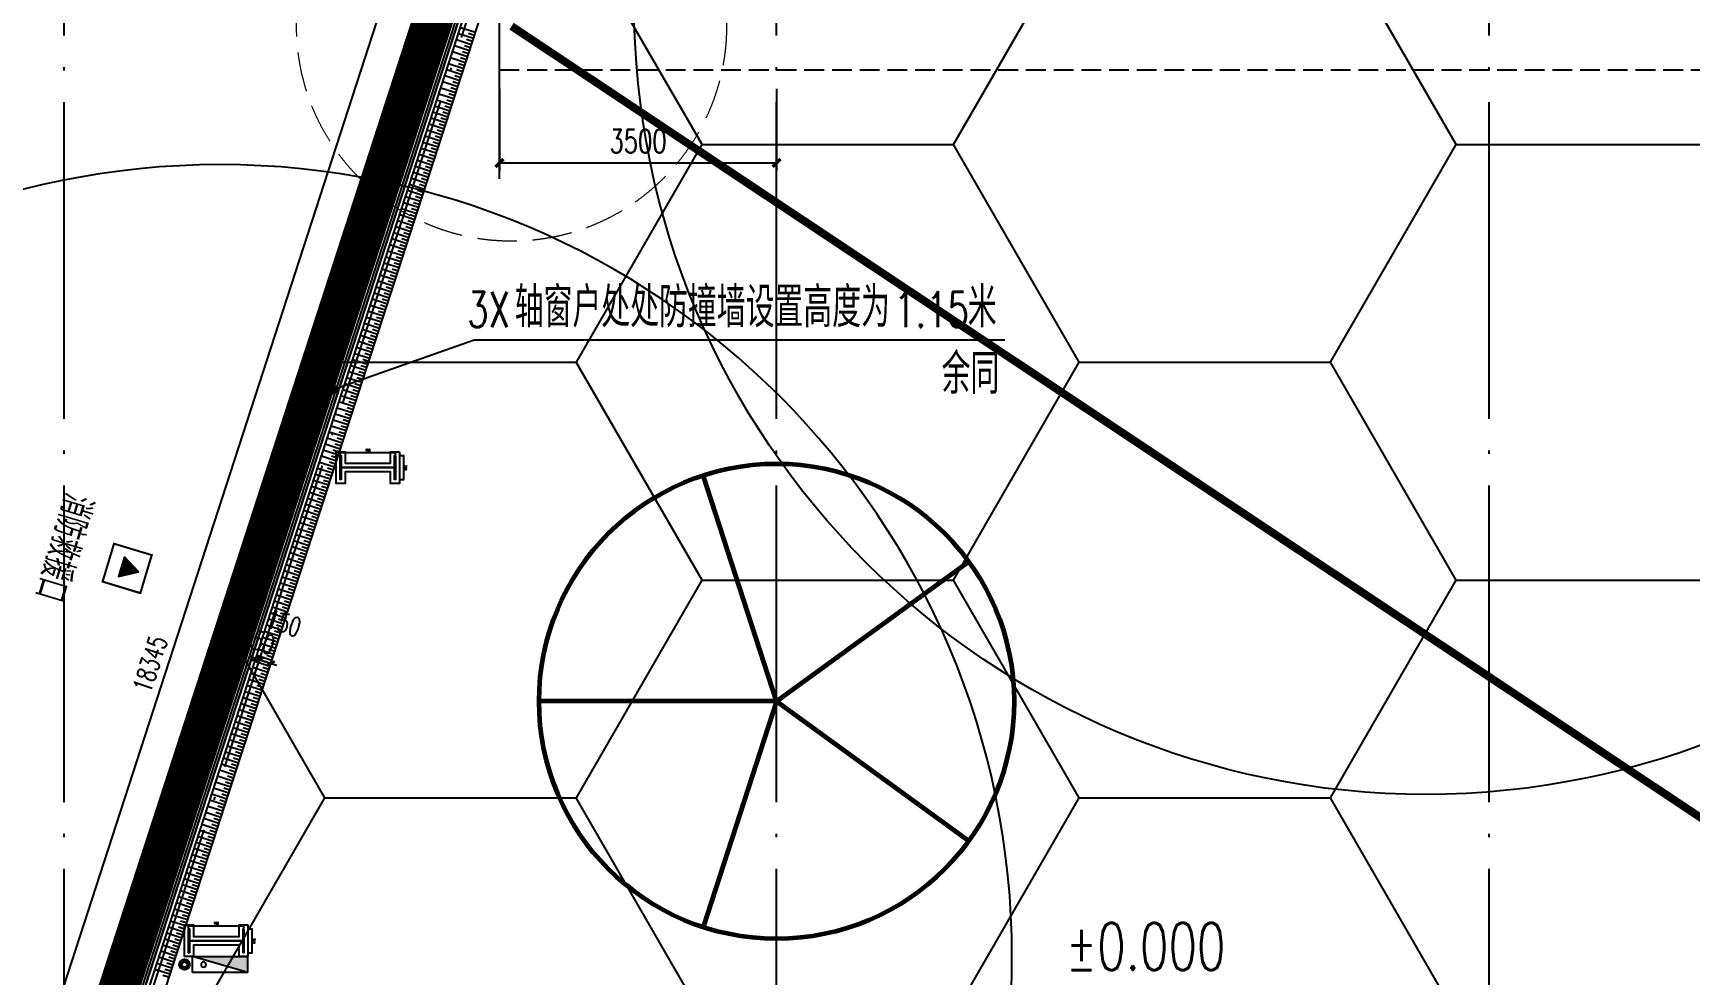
# Model space of a CAD drawing. Extents: x -821772 to -21949, y 506164 to 1049594.
# Drawn here: x -313245 to -292318, y 572440 to 584332 of the extents above; entities that cross this region are included whole.
import ezdxf
from ezdxf.xclip import XClip

# ---------------------------------------------------------------- set-up
doc = ezdxf.new("R2010")
doc.units = 0
doc.header["$LTSCALE"] = 1000
doc.header["$MEASUREMENT"] = 0
doc.header["$XCLIPFRAME"] = 2
for name, pattern in [('10平面20250807_t3$0$DASH', [0.35, 0.25, -0.1]), ('10平面20250807_t3$0$DOTE', [2.42, 2, -0.2, 0.02, -0.2]), ('ACAD_ISO04W100', [30.5, 24, -3, 0.5, -3]), ('DASH', [0.35, 0.25, -0.1])]:
    doc.linetypes.add(name, pattern=pattern)
doc.layers.get('Defpoints').update_dxf_attribs({"color": 210})
for name, color, linetype, lineweight in [('1-防火分区线', 201, 'DASH', 50), ('10平面20250807_t3$0$LG-ZF消防', 1, 'Continuous', 60), ('s疏散距离', 1, 'ACAD_ISO04W100', 18)]:
    doc.layers.add(name, color=color, linetype=linetype, lineweight=lineweight)
for name, color, linetype in [('10平面20250807_t3$0$99平面图例外参$0$A-HATCH-2', 8, 'Continuous'), ('10平面20250807_t3$0$A-AXIS-D', 8, 'Continuous'), ('10平面20250807_t3$0$A-AXIS-DOTE', 8, '10平面20250807_t3$0$DOTE'), ('10平面20250807_t3$0$A-AXIS-DP', 8, 'Continuous'), ('10平面20250807_t3$0$A-HATCH-2', 8, 'Continuous'), ('10平面20250807_t3$0$A-LIN-V', 8, 'Continuous'), ('10平面20250807_t3$0$A-TEXT', 8, 'Continuous'), ('10平面20250807_t3$0$A-WINDOW', 8, 'Continuous'), ('10平面20250807_t3$0$AS-COLN', 8, 'Continuous'), ('10平面20250807_t3$0$AS-WALL', 8, 'Continuous'), ('10平面20250807_t3$0$AS-结构边线层', 8, 'Continuous'), ('10平面20250807_t3$0$DIM_SYMB', 8, 'Continuous'), ('10平面20250807_t3$0$PUB_TEXT', 8, 'Continuous'), ('10平面20250807_t3$0$RP-N2-01$0$$0$A-WIND-J', 8, 'Continuous'), ('10平面20250807_t3$0$RP-N2-01$0$A-WIND-J', 8, 'Continuous'), ('10平面20250807_t3$0$SB_ZF消火栓', 10, 'Continuous'), ('10平面20250807_t3$0$SB_ZF消火栓M', 10, 'Continuous'), ('10平面20250807_t3$0$建-墙-幕', 8, 'Continuous'), ('PUB_HATCH', 8, 'Continuous')]:
    doc.layers.add(name, color=color, linetype=linetype)
doc.styles.add('10平面20250807_t3$0$_TCH_DIM', font='SIMPLEX', dxfattribs={"bigfont": 'GBCBIG'})
doc.styles.add('10平面20250807_t3$0$_TCH_DIM_T3', font='SIMPLEX', dxfattribs={"width": 0.705882, "bigfont": 'GBCBIG'})
doc.styles.add('10平面20250807_t3$0$A-STANDARD', font='SIMPLEX', dxfattribs={"bigfont": 'GBCBIG'})
doc.dimstyles.new('10平面20250807_t3$0$_TCH_ARCH&&10', dxfattribs={"dimtxt": 29.75, "dimasz": 10, "dimexe": 10, "dimexo": 10, "dimgap": 12.625, "dimtad": 1, "dimdec": 0, "dimzin": 0, "dimdsep": 46, "dimtxsty": '10平面20250807_t3$0$_TCH_DIM_T3', "dimblk": '10平面20250807_t3$0$_ArchTick', "dimcen": 0.09, "dimclrt": 7, "dimazin": 2, "dimtfac": 1, "dimtdec": 0, "dimtix": 1, "dimtmove": 2, "dimatfit": 3, "dimfxl": 0, "dimtolj": 1, "dimtzin": 0, "dimarcsym": 0})
doc.dimstyles.new('10平面20250807_t3$0$_TCH_ARCH&&100', dxfattribs={"dimtxt": 297.5, "dimasz": 100, "dimexe": 100, "dimexo": 100, "dimgap": 126.25, "dimtad": 1, "dimdec": 0, "dimzin": 0, "dimdsep": 46, "dimtxsty": '10平面20250807_t3$0$_TCH_DIM_T3', "dimblk": '10平面20250807_t3$0$_ArchTick', "dimcen": 0.09, "dimclrt": 7, "dimazin": 2, "dimtfac": 1, "dimtdec": 0, "dimtix": 1, "dimtmove": 2, "dimatfit": 3, "dimfxl": 0, "dimtolj": 1, "dimtzin": 0, "dimarcsym": 0})
doc.dimstyles.new('10平面20250807_t3$0$_TCH_ARCH&&80', dxfattribs={"dimtxt": 238, "dimasz": 80, "dimexe": 80, "dimexo": 80, "dimgap": 101, "dimtad": 1, "dimdec": 0, "dimzin": 0, "dimdsep": 46, "dimtxsty": '10平面20250807_t3$0$_TCH_DIM_T3', "dimblk": '10平面20250807_t3$0$_ArchTick', "dimcen": 0.09, "dimclrt": 7, "dimazin": 2, "dimtfac": 1, "dimtdec": 0, "dimtix": 1, "dimtmove": 2, "dimatfit": 3, "dimfxl": 0, "dimtolj": 1, "dimtzin": 0, "dimarcsym": 0})

# ---------------------------------------------------------------- blocks, each defined once
blk = doc.blocks.new('10平面20250807_t3$0$_ArchTick')
at = {"color": 0, "linetype": 'ByBlock', "const_width": 0.4}
blk.add_lwpolyline([(-0.5, -0.5), (0.5, 0.5)], dxfattribs=at)
blk = doc.blocks.new('*D10126')
at = {"layer": '10平面20250807_t3$0$A-AXIS-D', "color": 0, "lineweight": -2}
for p, q in [((-86618, -221190), (-86618, -222228)), ((-83118, -221190), (-83118, -222228)), ((-86618, -222128), (-83118, -222128))]:
    blk.add_line(p, q, dxfattribs=at)
at = {"layer": 'Defpoints', "color": 0}
for p in [(-86618, -221090), (-83118, -221090), (-83118, -222128)]:
    blk.add_point(p, dxfattribs=at)
at = {"layer": '10平面20250807_t3$0$A-AXIS-D', "color": 0, "lineweight": -2, "xscale": 100, "yscale": 100, "zscale": 100, "rotation": 180}
blk.add_blockref('10平面20250807_t3$0$_ArchTick', (-86618, -222128), dxfattribs=at)
at = {"layer": '10平面20250807_t3$0$A-AXIS-D', "color": 0, "lineweight": -2, "xscale": 100, "yscale": 100, "zscale": 100}
blk.add_blockref('10平面20250807_t3$0$_ArchTick', (-83118, -222128), dxfattribs=at)
at = {"layer": '10平面20250807_t3$0$A-AXIS-D', "color": 7, "insert": (-84868, -221853), "char_height": 297.5, "attachment_point": 5, "style": '10平面20250807_t3$0$_TCH_DIM_T3'}
blk.add_mtext('\\A1;3500', dxfattribs=at)
blk = doc.blocks.new('10平面20250807_t3$0$43243')
at = {"layer": '10平面20250807_t3$0$AS-结构边线层'}
blk.add_lwpolyline([(-263994, 621290), (-277514, 621290), (-277514, 621120), (-279354, 621120), (-279354, 620570), (-281454, 620570), (-281454, 621120), (-295987, 621120), (-313454, 567286), (-313454, 548520), (-281454, 548520), (-281454, 549070), (-279354, 549070), (-279354, 548520), (-277514, 548520), (-277514, 548350), (-263994, 548350)], dxfattribs=at)
blk = doc.blocks.new('10平面20250807_t3$0$4324324')
at = {"layer": '10平面20250807_t3$0$A-HATCH-2', "linetype": '10平面20250807_t3$0$DASH'}
blk.add_line((-307354.2, 583869.9), (-128854.2, 583869.9), dxfattribs=at)
blk = doc.blocks.new('10平面20250807_t3$0$w4324324')
at = {"layer": '10平面20250807_t3$0$A-HATCH-2', "lineweight": 60}
for q in [(-1694760, 686605), (-1697614, 684532), (-1691907, 684532), (-1696524, 681178), (-1692997, 681178)]:
    blk.add_line((-1694760, 683605), q, dxfattribs=at)
blk.add_circle((-1694760, 683605), 3000, dxfattribs=at)
blk = doc.blocks.new('10平面20250807_t3$0$342343')
at = {"layer": '10平面20250807_t3$0$A-LIN-V'}
blk.add_blockref('10平面20250807_t3$0$w4324324', (1048710, 103556), dxfattribs=at)
blk = doc.blocks.new('*D10488')
at = {"layer": '10平面20250807_t3$0$A-AXIS-DP', "color": 0, "lineweight": -2}
for p, q in [((-195790, 766880), (-195790, 766929)), ((-195790, 766919), (-195490, 766919)), ((-195490, 766880), (-195490, 766929))]:
    blk.add_line(p, q, dxfattribs=at)
at = {"layer": 'Defpoints', "color": 0}
for p in [(-195790, 766870), (-195490, 766919), (-195490, 766870)]:
    blk.add_point(p, dxfattribs=at)
at = {"layer": '10平面20250807_t3$0$A-AXIS-DP', "color": 0, "lineweight": -2, "xscale": 10, "yscale": 10, "zscale": 10, "rotation": 180}
blk.add_blockref('10平面20250807_t3$0$_ArchTick', (-195790, 766919), dxfattribs=at)
at = {"layer": '10平面20250807_t3$0$A-AXIS-DP', "color": 0, "lineweight": -2, "xscale": 10, "yscale": 10, "zscale": 10}
blk.add_blockref('10平面20250807_t3$0$_ArchTick', (-195490, 766919), dxfattribs=at)
at = {"layer": '10平面20250807_t3$0$A-AXIS-DP', "color": 7, "insert": (-195640, 766946), "char_height": 29.8, "attachment_point": 5, "style": '10平面20250807_t3$0$_TCH_DIM_T3'}
blk.add_mtext('\\A1;300', dxfattribs=at)
blk = doc.blocks.new('*D10489')
at = {"layer": '10平面20250807_t3$0$A-AXIS-DP', "color": 0, "lineweight": -2}
for p, q in [((-195800, 766820), (-195841, 766820)), ((-195831, 766120), (-195831, 766820)), ((-195800, 766120), (-195841, 766120))]:
    blk.add_line(p, q, dxfattribs=at)
at = {"layer": 'Defpoints', "color": 0}
for p in [(-195831, 766820), (-195790, 766820), (-195790, 766120)]:
    blk.add_point(p, dxfattribs=at)
at = {"layer": '10平面20250807_t3$0$A-AXIS-DP', "color": 0, "lineweight": -2, "xscale": 10, "yscale": 10, "zscale": 10}
for p, rotation in [((-195831, 766820), 90), ((-195831, 766120), 270)]:
    blk.add_blockref('10平面20250807_t3$0$_ArchTick', p, dxfattribs=dict(at, rotation=rotation))
at = {"layer": '10平面20250807_t3$0$A-AXIS-DP', "color": 7, "insert": (-195859, 766470), "char_height": 29.8, "attachment_point": 5, "rotation": 90, "style": '10平面20250807_t3$0$_TCH_DIM_T3'}
blk.add_mtext('\\A1;700', dxfattribs=at)
blk = doc.blocks.new('10平面20250807_t3$0$RP-N2-01$0$$0$xfjy')
at = {"layer": '10平面20250807_t3$0$RP-N2-01$0$$0$A-WIND-J'}
h = blk.add_hatch(color=256, dxfattribs=at)
h.dxf.hatch_style = 1
h.paths.add_polyline_path([(1141876, -26214), (1142135, -26214), (1142005, -25989)])
at = {"layer": '10平面20250807_t3$0$RP-N2-01$0$$0$A-WIND-J', "const_width": 25}
blk.add_lwpolyline([(1141755, -25889), (1141755, -26389), (1142255, -26389), (1142255, -25889)], close=True, dxfattribs=at)
at = {"layer": '10平面20250807_t3$0$RP-N2-01$0$$0$A-WIND-J'}
for points in [[(1141755, -26389), (1142255, -26389), (1142255, -25889), (1141755, -25889)], [(1141876, -26214), (1142135, -26214), (1142005, -25989)]]:
    blk.add_lwpolyline(points, close=True, dxfattribs=at)
blk = doc.blocks.new('10平面20250807_t3$0$RP-N2-01$0$xfjy')
at = {"layer": '10平面20250807_t3$0$RP-N2-01$0$$0$A-WIND-J'}
blk.add_blockref('10平面20250807_t3$0$RP-N2-01$0$$0$xfjy', (0, 0), dxfattribs=at)
blk = doc.blocks.new('10平面20250807_t3$0$1232')
at = {"layer": '10平面20250807_t3$0$RP-N2-01$0$A-WIND-J', "rotation": 253.2410415830264}
blk.add_blockref('10平面20250807_t3$0$RP-N2-01$0$xfjy', (42264, 1663536, 0), dxfattribs=at)
at = {"layer": '10平面20250807_t3$0$A-TEXT', "style": '10平面20250807_t3$0$_TCH_DIM'}
blk.add_text('消防救援口', height=384.1, rotation=253.241, dxfattribs=at).set_placement((-312841, 578551, 0))
blk = doc.blocks.new('10平面20250807_t3$0$99平面图例外参$0$$LinePat$填挖边坡')
at = {"color": 0}
for p, q in [((0, 0), (0, -1500)), ((300, 0), (300, -600))]:
    blk.add_line(p, q, dxfattribs=at)
at = {"layer": 'Defpoints', "color": 0}
blk.add_point((600, 0), dxfattribs=at)
blk = doc.blocks.new('10平面20250807_t3$0$34242343243')
at = {"layer": '10平面20250807_t3$0$A-LIN-V'}
for p, q in [((-313254, 567740), (-307745, 584720)), ((-313054, 567709), (-307535, 584720))]:
    blk.add_line(p, q, dxfattribs=at)
at = {"layer": '10平面20250807_t3$0$99平面图例外参$0$A-HATCH-2', "color": 203, "xscale": 0.1335687905897206, "yscale": 0.1333333333333333, "zscale": 0.1333333333333333, "rotation": 252.0237134181384}
for p in [(-307683, 584263), (-307658, 584339), (-307757, 584034), (-307732, 584110), (-307708, 584186), (-307831, 583805), (-307807, 583881), (-307782, 583958), (-307881, 583653), (-307856, 583729), (-307955, 583424), (-307930, 583500), (-307906, 583577), (-308029, 583195), (-308005, 583272), (-307980, 583348), (-308103, 582967), (-308079, 583043), (-308054, 583119), (-308153, 582814), (-308128, 582891), (-308227, 582586), (-308202, 582662), (-308178, 582738), (-308301, 582357), (-308277, 582433), (-308252, 582509), (-308376, 582128), (-308351, 582204), (-308326, 582281), (-308425, 581976), (-308400, 582052), (-308499, 581747), (-308474, 581823), (-308450, 581900), (-308573, 581518), (-308549, 581595), (-308524, 581671), (-308648, 581290), (-308623, 581366), (-308598, 581442), (-308697, 581137), (-308672, 581213), (-308771, 580909), (-308747, 580985), (-308722, 581061), (-308845, 580680), (-308821, 580756), (-308796, 580832), (-308920, 580451), (-308895, 580527), (-308870, 580604), (-308969, 580299), (-308944, 580375), (-309043, 580070), (-309019, 580146), (-308994, 580222), (-309118, 579841), (-309093, 579918), (-309068, 579994), (-309167, 579689), (-309142, 579765), (-309241, 579460), (-309216, 579536), (-309192, 579613), (-309315, 579232), (-309291, 579308), (-309266, 579384), (-309390, 579003), (-309365, 579079), (-309340, 579155), (-309439, 578850), (-309414, 578927), (-309513, 578622), (-309489, 578698), (-309464, 578774), (-309587, 578393), (-309563, 578469), (-309538, 578545), (-309662, 578164), (-309637, 578241), (-309612, 578317), (-309711, 578012), (-309686, 578088), (-309785, 577783), (-309761, 577859), (-309736, 577936), (-309860, 577554), (-309835, 577631), (-309810, 577707), (-309934, 577326), (-309909, 577402), (-309884, 577478), (-309983, 577173), (-309959, 577250), (-310057, 576945), (-310033, 577021), (-310008, 577097), (-310132, 576716), (-310107, 576792), (-310082, 576868), (-310206, 576487), (-310181, 576563), (-310156, 576640), (-310255, 576335), (-310231, 576411), (-310330, 576106), (-310305, 576182), (-310280, 576259), (-310404, 575877), (-310379, 575954), (-310354, 576030), (-310478, 575649), (-310453, 575725), (-310428, 575801), (-310527, 575496), (-310503, 575573), (-310602, 575268), (-310577, 575344), (-310552, 575420), (-310676, 575039), (-310651, 575115), (-310626, 575191), (-310750, 574810), (-310725, 574886), (-310701, 574963), (-310799, 574658), (-310775, 574734), (-310874, 574429), (-310849, 574505), (-310824, 574582), (-310948, 574200), (-310923, 574277), (-310898, 574353), (-311022, 573972), (-310997, 574048), (-310973, 574124), (-311072, 573819), (-311047, 573895), (-311146, 573591), (-311121, 573667), (-311096, 573743), (-311220, 573362), (-311195, 573438), (-311170, 573514), (-311294, 573133), (-311269, 573209), (-311245, 573286), (-311344, 572981), (-311319, 573057), (-311418, 572752), (-311393, 572828), (-311368, 572904), (-311492, 572523), (-311467, 572600), (-311443, 572676), (-311517, 572447)]:
    blk.add_blockref('10平面20250807_t3$0$99平面图例外参$0$$LinePat$填挖边坡', p, dxfattribs=at)
blk = doc.blocks.new('10平面20250807_t3$0$A$C5D961328')
at = {"layer": '10平面20250807_t3$0$SB_ZF消火栓'}
blk.add_hatch(color=256, dxfattribs=at).paths.add_polyline_path([(0, 40), (700, 40), (700, 240)])
at = {"layer": '10平面20250807_t3$0$A-LIN-V', "ltscale": 500}
blk.add_circle((350, 40), 10001, dxfattribs=at)
at = {"layer": '10平面20250807_t3$0$SB_ZF消火栓'}
for p, q in [((700, 240), (0, 240)), ((0, 240), (0, 40)), ((700, 240), (0, 40)), ((700, 240), (700, 40)), ((0, 40), (700, 40))]:
    blk.add_line(p, q, dxfattribs=at)
at = {"layer": '10平面20250807_t3$0$SB_ZF消火栓', "color": 1}
blk.add_circle((140, 140), 32.5, dxfattribs=at)
blk = doc.blocks.new('10平面20250807_t3$0$we42342343234')
at = {"layer": '10平面20250807_t3$0$LG-ZF消防'}
blk.add_circle((-311332, 572570), 50, dxfattribs=at)
at = {"layer": '10平面20250807_t3$0$SB_ZF消火栓M', "rotation": 180}
blk.add_blockref('10平面20250807_t3$0$A$C5D961328', (-295304, 584760), dxfattribs=at)
at = {"layer": '10平面20250807_t3$0$SB_ZF消火栓M', "xscale": -1, "rotation": 180}
blk.add_blockref('10平面20250807_t3$0$A$C5D961328', (-311232, 572710), dxfattribs=at)
blk = doc.blocks.new('10平面20250807_t3$0$234243242332')
at = {"layer": '10平面20250807_t3$0$SB_ZF消火栓'}
blk.add_blockref('10平面20250807_t3$0$we42342343234', (0, 0), dxfattribs=at)
blk = doc.blocks.new('*D11374')
at = {"layer": '10平面20250807_t3$0$A-AXIS-DP', "color": 0, "lineweight": -2}
for p, q in [((-310433, 576435), (-310509, 576460)), ((-310507, 576207), (-310408, 576511)), ((-310460, 576191), (-310361, 576496)), ((-310433, 576435), (-310385, 576420)), ((-310385, 576420), (-310309, 576395))]:
    blk.add_line(p, q, dxfattribs=at)
at = {"layer": 'Defpoints', "color": 0}
for p in [(-310385, 576420), (-310532, 576131), (-310484, 576115)]:
    blk.add_point(p, dxfattribs=at)
at = {"layer": '10平面20250807_t3$0$A-AXIS-DP', "color": 0, "lineweight": -2, "xscale": 80, "yscale": 80, "zscale": 80}
for p, rotation in [((-310433, 576435), 342.0237134181228), ((-310385, 576420), 162.0237134181229)]:
    blk.add_blockref('10平面20250807_t3$0$_ArchTick', p, dxfattribs=dict(at, rotation=rotation))
at = {"layer": '10平面20250807_t3$0$A-AXIS-DP', "color": 7, "insert": (-310341, 576637), "char_height": 238, "attachment_point": 5, "rotation": 342.0237, "style": '10平面20250807_t3$0$_TCH_DIM_T3'}
blk.add_mtext('\\A1;50', dxfattribs=at)
blk = doc.blocks.new('*D11375')
at = {"layer": '10平面20250807_t3$0$A-AXIS-DP', "color": 0, "lineweight": -2}
for p, q in [((-310385, 576420), (-310462, 576444)), ((-310460, 576191), (-310361, 576496)), ((-310385, 576420), (-310243, 576373)), ((-310317, 576145), (-310218, 576449)), ((-310243, 576373), (-310167, 576349))]:
    blk.add_line(p, q, dxfattribs=at)
at = {"layer": 'Defpoints', "color": 0}
for p in [(-310243, 576373), (-310484, 576115), (-310342, 576069)]:
    blk.add_point(p, dxfattribs=at)
at = {"layer": '10平面20250807_t3$0$A-AXIS-DP', "color": 0, "lineweight": -2, "xscale": 80, "yscale": 80, "zscale": 80}
for p, rotation in [((-310385, 576420), 342.0237134181606), ((-310243, 576373), 162.0237134181606)]:
    blk.add_blockref('10平面20250807_t3$0$_ArchTick', p, dxfattribs=dict(at, rotation=rotation))
at = {"layer": '10平面20250807_t3$0$A-AXIS-DP', "color": 7, "insert": (-310078, 576882), "char_height": 238, "attachment_point": 5, "rotation": 342.0237, "style": '10平面20250807_t3$0$_TCH_DIM_T3'}
blk.add_mtext('\\A1;150', dxfattribs=at)
blk = doc.blocks.new('*D11648')
at = {"layer": '10平面20250807_t3$0$A-AXIS-DP', "color": 0, "lineweight": -2}
for p, q in [((-314389, 567572), (-308727, 585022)), ((-307702, 584689), (-308803, 585046)), ((-313364, 567240), (-314465, 567597))]:
    blk.add_line(p, q, dxfattribs=at)
at = {"layer": 'Defpoints', "color": 0}
for p in [(-308727, 585022), (-307626, 584664), (-313288, 567215)]:
    blk.add_point(p, dxfattribs=at)
at = {"layer": '10平面20250807_t3$0$A-AXIS-DP', "color": 0, "lineweight": -2, "xscale": 80, "yscale": 80, "zscale": 80}
for p, rotation in [((-308727, 585022), 72.02371341813647), ((-314389, 567572), 252.0237134181365)]:
    blk.add_blockref('10平面20250807_t3$0$_ArchTick', p, dxfattribs=dict(at, rotation=rotation))
at = {"layer": '10平面20250807_t3$0$A-AXIS-DP', "color": 7, "insert": (-311767, 576365), "char_height": 238, "attachment_point": 5, "rotation": 72.0237, "style": '10平面20250807_t3$0$_TCH_DIM_T3'}
blk.add_mtext('\\A1;18345', dxfattribs=at)
blk = doc.blocks.new('10平面20250807_t3$0$dote')
at = {"layer": '10平面20250807_t3$0$A-AXIS-DOTE', "ltscale": 2}
for p, q in [((-92117.8, -264080), (-92117.8, -177865)), ((-83117.8, -264080), (-83117.8, -178596)), ((-74117.8, -264080), (-74117.8, -178596))]:
    blk.add_line(p, q, dxfattribs=at)
at = {"layer": '10平面20250807_t3$0$A-AXIS-DOTE'}
blk.add_line((-86617.8, -222330.1), (-86617.8, -218540.1), dxfattribs=at)
at = {"layer": '10平面20250807_t3$0$A-AXIS-DOTE', "ltscale": 2}
blk.add_lwpolyline([(-94568.7, -243562.8), (-72924.8, -176855.6)], dxfattribs=at)
at = {"layer": '10平面20250807_t3$0$A-AXIS-D'}
dim = blk.add_linear_dim(base=(-83117.8, -222127.6), p1=(-86617.8, -221090.1), p2=(-83117.8, -221090.1), angle=0, dimstyle='10平面20250807_t3$0$_TCH_ARCH&&100', override={"dimgap": 0}, dxfattribs=at)
dim.commit()
dim.dimension.update_dxf_attribs({"geometry": '*D10126', "text_midpoint": (-84867.8, -221852.6), "dimtype": 129})
blk = doc.blocks.new('10平面20250807_t3$0$nt66')
at = {"layer": '10平面20250807_t3$0$A-HATCH-2'}
blk.add_lwpolyline([(-195840, 766870), (-195440, 766870), (-195440, 766758), (-195586, 766758), (-195586, 766182), (-195440, 766182), (-195440, 766070), (-195840, 766070), (-195840, 766182), (-195694, 766182), (-195694, 766758), (-195840, 766758)], close=True, dxfattribs=at)
at = {"layer": '10平面20250807_t3$0$AS-COLN'}
blk.add_lwpolyline([(-195790, 766820), (-195490, 766820), (-195490, 766808), (-195636, 766808), (-195636, 766132), (-195490, 766132), (-195490, 766120), (-195790, 766120), (-195790, 766132), (-195644, 766132), (-195644, 766808), (-195790, 766808)], close=True, dxfattribs=at)
at = {"layer": '10平面20250807_t3$0$A-AXIS-DP'}
for p1, p2, distance, picture, middle in [((-195790, 766120), (-195790, 766820), 41.2, '*D10489', (-195858.7, 766470)), ((-195790, 766870), (-195490, 766870), 48.8, '*D10488', (-195640, 766946.2))]:
    dim = blk.add_aligned_dim(p1=p1, p2=p2, distance=distance, dimstyle='10平面20250807_t3$0$_TCH_ARCH&&10', dxfattribs=at)
    dim.commit()
    dim.dimension.update_dxf_attribs({"geometry": picture, "text_midpoint": middle})
blk = doc.blocks.new('10平面20250807_t3$0$42343')
at = {"rotation": 270}
for p in [(-1075487.8, 383206.2), (-1077402.2, 377230)]:
    blk.add_blockref('10平面20250807_t3$0$nt66', p, dxfattribs=at)
blk = doc.blocks.new('10平面20250807_t3')
at = {"layer": '10平面20250807_t3$0$A-LIN-V'}
blk.add_lwpolyline([(-313754.2, 564870), (-313754.2, 567383.3), (-299930.8, 609942.1), (-299658.7, 609853.7)], dxfattribs=at)
at = {"layer": '10平面20250807_t3$0$DIM_SYMB'}
for p, q in [((-309453.8, 579831.2), (-307674.2, 580459.9)), ((-309453.8, 579831.2), (-307674.2, 580459.9)), ((-307674.2, 580459.9), (-300970, 580459.9))]:
    blk.add_line(p, q, dxfattribs=at)
at = {"layer": '10平面20250807_t3$0$DIM_SYMB', "const_width": 60}
blk.add_lwpolyline([(-309482, 579821.2, 1), (-309425.5, 579841.2, 1)], format="xyb", close=True, dxfattribs=at)
blk.add_lwpolyline([(-309482, 579821.2, 1), (-309425.5, 579841.2, 1)], format="xyb", close=True, dxfattribs=at)
at = {"layer": '10平面20250807_t3$0$建-墙-幕'}
for p, q in [((-313554.2, 567301.6), (-307865.1, 584835.4)), ((-313520.9, 567296.4), (-307833.4, 584825.1)), ((-313487.5, 567291.1), (-307801.7, 584814.9)), ((-313454.2, 567285.8), (-307770, 584804.6))]:
    blk.add_line(p, q, dxfattribs=at)
blk.add_blockref('10平面20250807_t3$0$1232', (0, 0))
at = {"layer": '10平面20250807_t3$0$A-LIN-V', "rotation": 90}
blk.add_blockref('10平面20250807_t3$0$342343', (483306.5, 1221945), dxfattribs=at)
at = {"layer": '10平面20250807_t3$0$A-WINDOW'}
for name in ['10平面20250807_t3$0$43243', '10平面20250807_t3$0$42343', '10平面20250807_t3$0$4324324']:
    blk.add_blockref(name, (0, 0), dxfattribs=at)
at = {"layer": '10平面20250807_t3$0$AS-WALL'}
blk.add_blockref('10平面20250807_t3$0$dote', (-220736.4, 804820), dxfattribs=at)
at = {"layer": '10平面20250807_t3$0$DIM_SYMB'}
blk.add_blockref('10平面20250807_t3$0$34242343243', (0, 0), dxfattribs=at)
at = {"layer": '10平面20250807_t3$0$SB_ZF消火栓', "linetype": 'Continuous'}
blk.add_blockref('10平面20250807_t3$0$234243242332', (0, 0), dxfattribs=at)
at = {"layer": '10平面20250807_t3$0$PUB_TEXT', "style": '10平面20250807_t3$0$_TCH_DIM'}
for s, height, p in [('轴窗户处处防撞墙设置高度为', 506.383, (-307162.3, 580617.4)), ('米', 506.4, (-301440.3, 580617.4)), ('余同', 506.38, (-301769.8, 579777.4))]:
    blk.add_text(s, height=height, dxfattribs=at).set_placement(p)
at = {"layer": '10平面20250807_t3$0$PUB_TEXT', "width": 0.705882}
for s, height, style, p in [('3X', 446.25, '10平面20250807_t3$0$_TCH_DIM', (-307762.3, 580617.4)), ('1.15', 446.25, '10平面20250807_t3$0$_TCH_DIM', (-302370.3, 580617.4)), ('%%P0.000', 595, '10平面20250807_t3$0$A-STANDARD', (-300200.6, 572500))]:
    blk.add_text(s, height=height, dxfattribs=dict(at, style=style)).set_placement(p)
at = {"layer": '10平面20250807_t3$0$A-AXIS-DP'}
for p1, p2, distance, picture, middle in [((-313287.9, 567215.2), (-307626.2, 584664.4), 1157.5, '*D11648', (-311767.3, 576365)), ((-310531.8, 576130.6), (-310484.3, 576115.2), 320, '*D11374', (-310341.4, 576636.6))]:
    dim = blk.add_aligned_dim(p1=p1, p2=p2, distance=distance, dimstyle='10平面20250807_t3$0$_TCH_ARCH&&80', dxfattribs=at)
    dim.commit()
    dim.dimension.update_dxf_attribs({"geometry": picture, "text_midpoint": middle})
dim = blk.add_linear_dim(base=(-310242.8, 576373.3), p1=(-310484.3, 576115.2), p2=(-310341.6, 576068.9), angle=342.02371, dimstyle='10平面20250807_t3$0$_TCH_ARCH&&80', dxfattribs=at)
dim.commit()
dim.dimension.update_dxf_attribs({"geometry": '*D11375', "text_midpoint": (-310077.6, 576882.5), "dimtype": 129})

msp = doc.modelspace()

# ---------------------------------------------------------------- block references
at = {"ltscale": 100}
ref = msp.add_blockref('10平面20250807_t3', (0, 0), dxfattribs=at)
XClip(ref).set_block_clipping_path([(-386212.6353242097, 506163.79756496), (-21948.7593967821, 884998.2285294847)])

# ---------------------------------------------------------------- next in the draw order: hatches: boundary and pattern name
at = {"layer": 'PUB_HATCH', "ltscale": 5000}
h = msp.add_hatch(dxfattribs=at)
h.set_pattern_fill('HONEY', color=8, scale=2000)
h.set_pattern_definition([(0, (0, 0), (4762.5, 2749.63), [3175, -6350]), (120, (0, 0), (-4762.499, 2749.631), [3175, -6350]), (60, (0, 0), (0.0006, 5499.261), [-6350, 3175])])
h.paths.add_polyline_path([(-252854.2, 548219.9), (-252854.2, 548720), (-254254.2, 548720), (-254254.2, 548219.9), (-313754.2, 548219.9), (-313754.2, 567383.2), (-296221.3, 621420), (-254254.2, 621420), (-254254.2, 620920), (-252854.2, 620920), (-252854.2, 621420), (-200254.2, 621420), (-200254.2, 620920), (-198854.2, 620920), (-198854.2, 621420), (-146254.2, 621420), (-146254.2, 620920), (-144854.2, 620920), (-144854.2, 621420), (-128054.2, 621420), (-128054.2, 548219.9), (-144854.2, 548219.9), (-144854.2, 548720), (-146254.2, 548720), (-146254.2, 548219.9), (-198854.2, 548219.9), (-198854.2, 548720), (-200254.2, 548720), (-200254.2, 548219.9)])

# ---------------------------------------------------------------- next in the draw order: linework, layer by layer
at = {"layer": '1-防火分区线', "color": 1, "linetype": 'DASH', "ltscale": 5, "const_width": 500}
msp.add_lwpolyline([(-146254.2, 548219.9), (-198854.2, 548219.9), (-198854.2, 548720), (-200254.2, 548720), (-200254.2, 548219.9), (-252854.2, 548219.9), (-252854.2, 548720), (-254254.2, 548720), (-254254.2, 548219.9), (-313754.2, 548219.9), (-313754.2, 567383.2), (-296221.3, 621420), (-296221.3, 621420), (-254254.2, 621420), (-254254.2, 620920), (-252854.2, 620920), (-252854.2, 621420), (-200254.2, 621420), (-200254.2, 620920), (-198854.2, 620920), (-198854.2, 621420), (-146254.2, 621420)], dxfattribs=at)
at = {"layer": 's疏散距离', "linetype": 'DASH', "ltscale": 2, "const_width": 100}
msp.add_lwpolyline([(-254454.2, 549319.9), (-307202.2, 584419.9)], dxfattribs=at)
at = {"layer": 's疏散距离', "linetype": 'DASH', "ltscale": 2}
msp.add_circle((-307202.2, 584419.9), 2715.5, dxfattribs=at)

doc.saveas('drawing.dxf')
